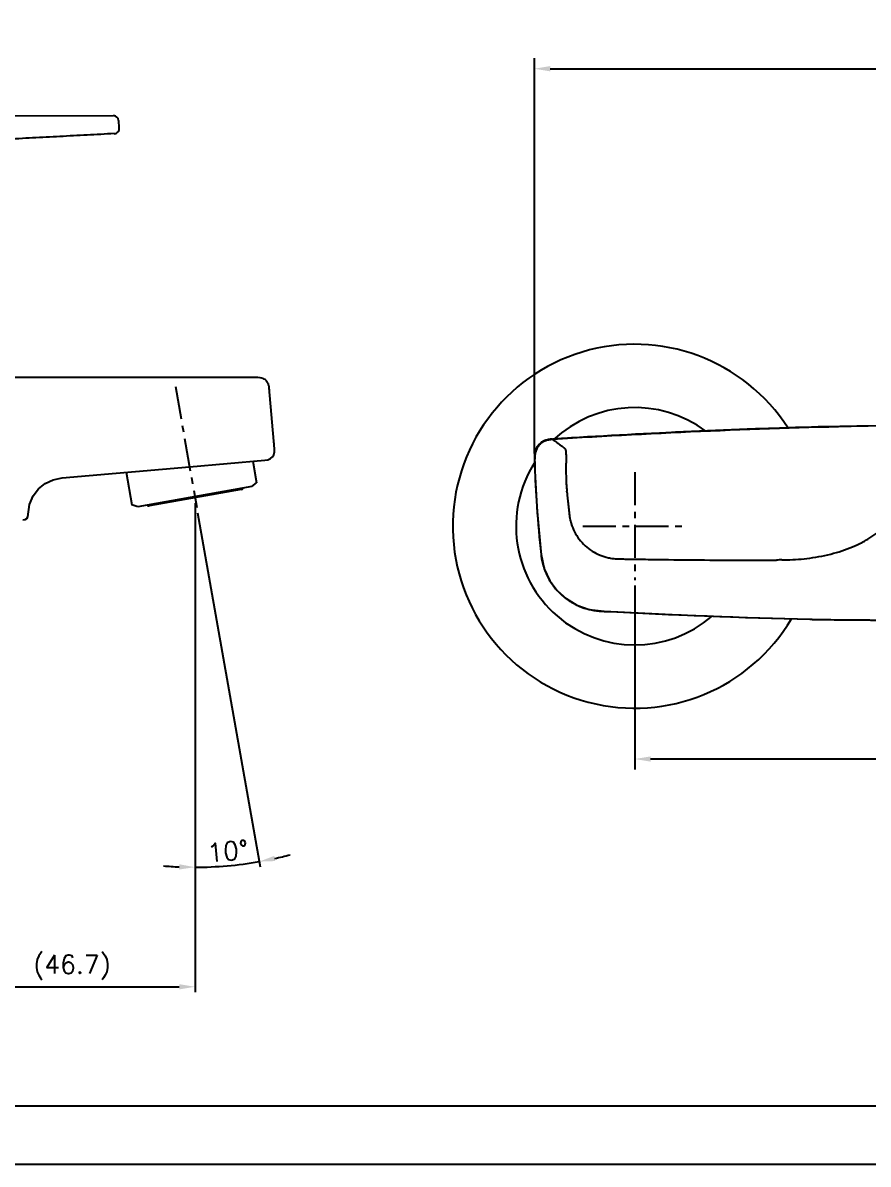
# Model space of a CAD drawing. Extents: x 21390 to 21984, y -2274 to -1854.
# Drawn here: x 21641.5 to 21801.7, y -2274.1 to -2057.7 of the extents above; entities that cross this region are included whole.
import ezdxf

# ---------------------------------------------------------------- set-up
doc = ezdxf.new("R2010")
doc.units = 0
doc.header["$LTSCALE"] = 5
doc.header["$MEASUREMENT"] = 0
doc.linetypes.add('CENTER', pattern=[2, 1.25, -0.25, 0.25, -0.25])
doc.layers.get('0').update_dxf_attribs({"color": 2, "linetype": 'CONTINUOUS'})
for name, color, linetype in [('$AUDIT_BAD_LAYER1', 7, 'CONTINUOUS'), ('CL', 1, 'CENTER'), ('D', 2, 'CONTINUOUS'), ('DWG', 7, 'CONTINUOUS'), ('TXT', 4, 'CONTINUOUS')]:
    doc.layers.add(name, color=color, linetype=linetype)
doc.styles.add('GHS', font='romans', dxfattribs={"bigfont": 'ghs'})

msp = doc.modelspace()

# ---------------------------------------------------------------- linework, layer by layer
at = {"layer": '$AUDIT_BAD_LAYER1'}
for p, q in [((21685.09, -2140.87), (21685.81, -2144.94)), ((21661.09, -2142.97), (21662.17, -2149.11)), ((21684.92, -2145.68), (21663.26, -2149.5)), ((21684.92, -2145.68), (21685.81, -2144.94)), ((21663.26, -2149.5), (21662.17, -2149.11))]:
    msp.add_line(p, q, dxfattribs=at)
at = {"color": 7, "linetype": 'Continuous'}
for p, q in [((21569.26, -2075.38), (21658.65, -2075.34)), ((21659.77, -2077.67), (21659.65, -2076.26))]:
    msp.add_line(p, q, dxfattribs=at)
at = {"linetype": 'Continuous'}
msp.add_lwpolyline([(21390.31, -2274.15), (21984.31, -2274.15), (21984.31, -1854.15), (21390.31, -1854.15)], close=True, dxfattribs=at)
at = {"color": 7, "linetype": 'Continuous'}
for centre, start, end in [((21658.65, -2076.34), 5.0215, 89.9872), ((21658.77, -2077.76), 273.0213, 5.0204)]:
    msp.add_arc(centre, 1, start, end, dxfattribs=at)
msp.add_open_spline([(21658.83, -2078.75), (21657.1, -2078.84), (21653.66, -2079.03), (21648.49, -2079.3), (21643.32, -2079.57), (21638.16, -2079.84), (21633.85, -2080.07), (21630.42, -2080.25), (21628.28, -2080.37), (21626.58, -2080.46), (21625.27, -2080.53), (21623.92, -2080.6), (21622.77, -2080.65), (21621.86, -2080.7), (21621.24, -2080.73), (21620.68, -2080.76), (21620.2, -2080.79), (21619.76, -2080.83), (21619.2, -2080.91), (21618.5, -2081.05), (21617.67, -2081.29), (21616.61, -2081.71), (21615.35, -2082.4), (21614, -2083.47), (21612.86, -2084.76), (21612.1, -2085.97), (21611.62, -2087.02), (21611.34, -2087.82), (21611.12, -2088.65), (21610.98, -2089.5), (21610.83, -2090.34), (21610.63, -2091.49), (21610.32, -2093.23), (21609.92, -2095.53), (21609.46, -2098.1), (21609.02, -2100.63), (21608.57, -2103.18), (21607.97, -2106.57), (21607.52, -2109.12), (21607.23, -2110.81)], degree=3, knots=[0, 0, 0, 0, 0.069889, 0.139785, 0.209683, 0.279548, 0.34929, 0.384389, 0.418999, 0.436004, 0.453428, 0.471882, 0.491009, 0.500174, 0.508687, 0.516261, 0.52263, 0.528298, 0.534107, 0.545675, 0.557254, 0.568813, 0.59199, 0.615124, 0.63826, 0.661397, 0.672977, 0.684555, 0.696131, 0.707696, 0.719278, 0.730857, 0.754703, 0.790842, 0.825447, 0.860414, 0.895299, 0.930202, 1, 1, 1, 1], dxfattribs=at)
at = {"layer": 'CL'}
msp.add_line((21670.4, -2126.69), (21674.45, -2149.64), dxfattribs=at)
at = {"layer": 'CL', "linetype": 'CENTER'}
for p, q in [((21757.49, -2142.93), (21757.49, -2163.44)), ((21747.66, -2153.19), (21767.32, -2153.19))]:
    msp.add_line(p, q, dxfattribs=at)
at = {"layer": 'D'}
for p, q in [((21738.46, -2139.4), (21738.46, -2064.44)), ((21741.46, -2066.44), (21923.72, -2066.44)), ((21674.12, -2148.79), (21674.12, -2241.51)), ((21674.62, -2150.62), (21686.46, -2217.76)), ((21757.49, -2164.44), (21757.49, -2199.33)), ((21904.71, -2197.33), (21760.49, -2197.33)), ((21630.48, -2240.51), (21671.12, -2240.51))]:
    msp.add_line(p, q, dxfattribs=at)
at = {"layer": 'D', "linetype": 'Continuous'}
msp.add_line((21643.18, -2147.95), (21643.28, -2147.84), dxfattribs=at)
at = {"layer": 'D'}
for start, end in [(282.454, 284.9081), (265.0919, 267.546), (270, 280)]:
    msp.add_arc((21674.12, -2147.79), 70.05, start, end, dxfattribs=at)
for points in [[(21741.46, -2065.94), (21741.46, -2066.94), (21738.46, -2066.44)], [(21760.49, -2196.83), (21760.49, -2197.83), (21757.49, -2197.33)], [(21689.33, -2216.68), (21689.13, -2215.7), (21686.29, -2216.78)], [(21671.13, -2217.28), (21671.11, -2218.28), (21674.12, -2217.84)], [(21671.12, -2240.01), (21671.12, -2241.01), (21674.12, -2240.51)]]:
    msp.add_solid(points, dxfattribs=at)
at = {"layer": 'DWG', "color": 0, "linetype": 'Continuous'}
for p, q in [((21686.02, -2125), (21627.48, -2125)), ((21689.2, -2138.5), (21688.19, -2126.95)), ((21688.22, -2127.22), (21688.21, -2127.14)), ((21688.21, -2127.2), (21688.22, -2127.25)), ((21689.1, -2137.32), (21689.09, -2137.16)), ((21689.2, -2138.5), (21689.2, -2138.5))]:
    msp.add_line(p, q, dxfattribs=at)
at = {"layer": 'DWG', "linetype": 'Continuous'}
for p, q in [((21791.71, -2134.39), (21791, -2134.41)), ((21796.86, -2134.29), (21791.71, -2134.39)), ((21803.82, -2134.17), (21796.86, -2134.29)), ((21741.86, -2136.67), (21742.48, -2136.64)), ((21741.94, -2136.75), (21741.93, -2136.74)), ((21744.66, -2146.84), (21744.63, -2146.56)), ((21739.67, -2158), (21739.73, -2158.57))]:
    msp.add_line(p, q, dxfattribs=at)
at = {"layer": 'DWG'}
msp.add_line((21682.86, -2146.25), (21665.43, -2149.33), dxfattribs=at)
at = {"layer": 'DWG', "color": 0, "linetype": 'Continuous'}
for points in [[(21688.19, -2126.96), (21688.17, -2126.73), (21688.12, -2126.52), (21688.08, -2126.35), (21688.03, -2126.21), (21687.98, -2126.1), (21687.93, -2126), (21687.88, -2125.91), (21687.83, -2125.82), (21687.77, -2125.74), (21687.7, -2125.65), (21687.62, -2125.57), (21687.53, -2125.48), (21687.41, -2125.39), (21687.26, -2125.29), (21687.07, -2125.19), (21686.8, -2125.1), (21686.45, -2125.03), (21686.02, -2125)], [(21688.2, -2127.09), (21688.2, -2127.02), (21688.19, -2126.98), (21688.19, -2126.98)], [(21688.23, -2127.33), (21688.22, -2127.24), (21688.21, -2127.16), (21688.21, -2127.14)], [(21687.39, -2140.67), (21687.95, -2140.57), (21688.43, -2140.37), (21688.81, -2140.05), (21689.07, -2139.63), (21689.2, -2139.11), (21689.2, -2138.5)], [(21642.75, -2149.08), (21643.45, -2147.45), (21644.46, -2146.13), (21645.72, -2145.11), (21647.21, -2144.39), (21648.94, -2144.03), (21673.09, -2141.92)], [(21673.09, -2141.92), (21687.39, -2140.67)], [(21641.48, -2152), (21641.91, -2151.93), (21642.24, -2151.72), (21642.42, -2151.4), (21642.75, -2149.08)]]:
    msp.add_lwpolyline(points, dxfattribs=at)
at = {"layer": 'DWG', "linetype": 'Continuous'}
for points in [[(21791, -2134.41), (21778.79, -2134.81), (21763.4, -2135.47), (21742.48, -2136.64)], [(21742.48, -2136.64), (21741.43, -2136.72), (21740.5, -2136.94), (21739.71, -2137.35), (21739.09, -2137.96), (21738.68, -2138.75), (21738.48, -2139.68)], [(21738.48, -2139.68), (21738.63, -2144.47), (21739, -2150.4), (21739.67, -2158)], [(21739.73, -2158.57), (21740.34, -2161.29), (21741.4, -2163.53), (21742.79, -2165.39), (21744.49, -2166.92), (21746.49, -2168.14), (21748.83, -2168.97), (21751.69, -2169.32)], [(21751.69, -2169.32), (21765.88, -2169.98), (21778.88, -2170.48), (21790.7, -2170.83)], [(21790.7, -2170.83), (21794.1, -2170.9), (21797.84, -2170.94), (21802.19, -2170.97), (21807.35, -2170.98), (21813.63, -2170.97), (21821.64, -2170.94), (21832.6, -2170.92)]]:
    msp.add_lwpolyline(points, dxfattribs=at)
for centre, radius, start, end in [((21757.49, -2153.19), 34.5, 32.5813, 329.4403), ((21757.49, -2153.19), 22.5, 53.1046, 133.3268), ((21832.61, -3569.07), 1435.2, 91.2321, 93.62255), ((21832.6, -3568.97), 1435.17, 91.66103, 93.60027), ((21833.65, -4139.09), 2005.14, 90.91145, 91.15589), ((21757.49, -2153.19), 22.5, 147.4394, 310.7857), ((21992, -2131.9), 253.68, 181.9203, 186.0343), ((21832.6, -584.39), 1587, 267.07744, 268.48776)]:
    msp.add_arc(centre, radius, start, end, dxfattribs=at)
at = {"layer": 'DWG'}
for centre, start, end in [((21682.77, -2145.76), 280, 333.1301), ((21665.34, -2148.83), 226.8699, 280)]:
    msp.add_arc(centre, 0.5, start, end, dxfattribs=at)
at = {"layer": 'DWG', "linetype": 'Continuous'}
for points, knots in [([(21793.2, -2134.36), (21793.1, -2134.36), (21792.91, -2134.36), (21792.67, -2134.37), (21792.48, -2134.37), (21792.36, -2134.37), (21792.28, -2134.37), (21792.23, -2134.38), (21792.2, -2134.38), (21792.16, -2134.38), (21792.11, -2134.38), (21792.03, -2134.38), (21791.9, -2134.38), (21791.71, -2134.39), (21791.51, -2134.39), (21791.33, -2134.4), (21791.23, -2134.4), (21791.15, -2134.4), (21791.07, -2134.4), (21791.02, -2134.41), (21791, -2134.41)], [0, 0, 0, 0, 0.130102, 0.260035, 0.324963, 0.38984, 0.422274, 0.438518, 0.454781, 0.471094, 0.487485, 0.520481, 0.587174, 0.654669, 0.791669, 0.860847, 0.895523, 0.930265, 0.965135, 1, 1, 1, 1]), ([(21741.86, -2136.67), (21741.81, -2136.68), (21741.71, -2136.68), (21741.6, -2136.7), (21741.48, -2136.71), (21741.33, -2136.73), (21740.98, -2136.79), (21740.46, -2136.93), (21739.92, -2137.19), (21739.53, -2137.48), (21739.27, -2137.72), (21739.05, -2138), (21738.8, -2138.41), (21738.59, -2138.97), (21738.51, -2139.45), (21738.48, -2139.68)], [0, 0, 0, 0, 0.035714, 0.053571, 0.071428, 0.107143, 0.142857, 0.285714, 0.428571, 0.5, 0.571428, 0.642857, 0.714286, 0.857143, 1, 1, 1, 1]), ([(21741.94, -2136.75), (21741.67, -2136.76), (21741.16, -2136.83), (21740.45, -2137.04), (21739.84, -2137.36), (21739.34, -2137.79), (21738.96, -2138.32), (21738.69, -2138.96), (21738.55, -2139.69), (21738.53, -2140.2), (21738.54, -2140.47)], [0, 0, 0, 0, 0.14233, 0.27055, 0.388367, 0.50055, 0.612614, 0.730124, 0.857966, 1, 1, 1, 1]), ([(21741.86, -2136.67), (21741.87, -2136.69), (21741.89, -2136.71), (21741.92, -2136.73), (21741.93, -2136.74)], [0, 0, 0, 0, 0.554956, 1, 1, 1, 1]), ([(21741.94, -2136.75), (21741.97, -2136.76), (21742.14, -2136.88), (21742.43, -2137.08), (21742.83, -2137.38), (21743.24, -2137.69), (21743.59, -2137.95), (21743.85, -2138.14), (21743.99, -2138.24), (21744.11, -2138.33), (21744.2, -2138.41), (21744.24, -2138.45), (21744.25, -2138.46)], [0, 0, 0, 0, 0.027515, 0.221475, 0.36819, 0.547783, 0.761746, 0.820814, 0.881801, 0.942373, 0.979307, 1, 1, 1, 1]), ([(21738.48, -2139.68), (21738.47, -2139.81), (21738.46, -2140.04), (21738.46, -2140.29), (21738.46, -2140.4)], [0, 0, 0, 0, 0.50578, 1, 1, 1, 1]), ([(21744.25, -2138.46), (21744.26, -2138.48), (21744.3, -2138.52), (21744.32, -2138.57), (21744.33, -2138.59)], [0, 0, 0, 0, 0.467905, 1, 1, 1, 1]), ([(21744.33, -2138.59), (21744.36, -2138.65), (21744.4, -2138.8), (21744.44, -2139.05), (21744.46, -2139.5), (21744.47, -2140.2), (21744.46, -2141.18), (21744.45, -2142.34), (21744.46, -2143.65), (21744.49, -2144.82), (21744.55, -2145.67), (21744.59, -2146.12), (21744.61, -2146.38), (21744.62, -2146.5), (21744.63, -2146.56)], [0, 0, 0, 0, 0.025095, 0.056946, 0.095865, 0.194428, 0.318622, 0.46522, 0.63045, 0.810171, 0.90411, 0.951867, 0.979223, 1, 1, 1, 1]), ([(21738.54, -2140.47), (21738.53, -2140.46), (21738.5, -2140.44), (21738.47, -2140.41), (21738.46, -2140.4)], [0, 0, 0, 0, 0.53385, 1, 1, 1, 1]), ([(21744.66, -2146.84), (21744.67, -2146.93), (21744.69, -2147.22), (21744.76, -2147.87), (21744.85, -2148.81), (21744.95, -2149.75), (21745.01, -2150.31), (21745.03, -2150.5)], [0, 0, 0, 0, 0.076743, 0.230381, 0.537939, 0.845865, 1, 1, 1, 1]), ([(21745.03, -2150.5), (21745.04, -2150.6), (21745.06, -2150.78), (21745.09, -2151.06), (21745.18, -2151.7), (21745.44, -2152.79), (21746.04, -2154.26), (21746.93, -2155.68), (21748.06, -2156.92), (21749.39, -2157.94), (21750.89, -2158.71), (21752.23, -2159.13), (21753.2, -2159.3), (21753.69, -2159.35), (21753.97, -2159.37), (21754.18, -2159.38), (21754.42, -2159.39), (21754.58, -2159.39), (21754.66, -2159.39)], [0, 0, 0, 0, 0.019644, 0.039301, 0.057076, 0.154834, 0.270293, 0.385862, 0.501566, 0.617431, 0.733484, 0.849733, 0.907982, 0.937118, 0.951712, 0.966293, 0.982671, 1, 1, 1, 1]), ([(21785.35, -2159.59), (21785.51, -2159.59), (21787.11, -2159.57), (21790.25, -2159.36), (21794.6, -2158.58), (21798.08, -2157.46), (21800.29, -2156.42), (21801.45, -2155.78), (21802.26, -2155.28), (21802.91, -2154.84), (21803.41, -2154.49), (21804.12, -2154.01), (21805.1, -2153.31), (21806.31, -2152.43), (21807.2, -2151.76), (21807.81, -2151.29), (21808.2, -2150.99), (21808.53, -2150.73), (21808.8, -2150.52), (21808.99, -2150.36), (21809.12, -2150.26), (21809.19, -2150.2), (21809.24, -2150.16), (21809.28, -2150.12), (21809.31, -2150.1), (21809.32, -2150.09), (21809.32, -2150.09)], [0, 0, 0, 0, 0.018057, 0.181656, 0.355949, 0.518741, 0.595274, 0.632323, 0.66859, 0.703895, 0.721063, 0.737887, 0.801423, 0.858101, 0.906751, 0.927697, 0.946203, 0.962139, 0.975393, 0.985864, 0.990035, 0.993485, 0.99625, 0.998259, 0.999509, 1, 1, 1, 1]), ([(21739.73, -2158.57), (21739.73, -2158.61), (21739.75, -2158.79), (21739.8, -2159.14), (21739.91, -2159.79), (21740.2, -2160.99), (21740.85, -2162.65), (21741.95, -2164.47), (21743.36, -2166.06), (21745.03, -2167.38), (21746.91, -2168.39), (21748.6, -2168.94), (21749.81, -2169.17), (21750.43, -2169.24), (21750.78, -2169.27), (21750.96, -2169.28), (21751.04, -2169.29)], [0, 0, 0, 0, 0.008911, 0.03125, 0.062499, 0.124999, 0.249997, 0.374996, 0.499994, 0.624993, 0.749992, 0.87499, 0.937489, 0.968739, 0.984364, 1, 1, 1, 1]), ([(21754.66, -2159.39), (21754.82, -2159.4), (21755.31, -2159.4), (21756.45, -2159.42), (21758.72, -2159.45), (21763.26, -2159.52), (21769.76, -2159.59), (21776.25, -2159.62), (21780.8, -2159.61), (21783.08, -2159.61), (21784.05, -2159.6), (21784.38, -2159.6)], [0, 0, 0, 0, 0.016381, 0.049134, 0.114648, 0.245706, 0.507936, 0.770311, 0.90155, 0.967181, 1, 1, 1, 1]), ([(21785.35, -2159.59), (21785.19, -2159.59), (21784.87, -2159.59), (21784.54, -2159.6), (21784.38, -2159.6)], [0, 0, 0, 0, 0.500075, 1, 1, 1, 1]), ([(21751.04, -2169.29), (21751.13, -2169.29), (21751.34, -2169.3), (21751.56, -2169.32), (21751.69, -2169.32)], [0, 0, 0, 0, 0.385467, 1, 1, 1, 1]), ([(21790.7, -2170.83), (21790.75, -2170.83), (21790.83, -2170.84), (21790.93, -2170.84), (21790.98, -2170.84), (21791.03, -2170.84), (21791.1, -2170.84), (21791.21, -2170.85), (21791.34, -2170.85), (21791.5, -2170.85), (21791.71, -2170.86), (21791.92, -2170.86), (21792.1, -2170.87), (21792.19, -2170.87), (21792.24, -2170.87), (21792.29, -2170.87), (21792.35, -2170.87), (21792.45, -2170.87), (21792.58, -2170.87), (21792.73, -2170.88), (21792.93, -2170.88), (21793.18, -2170.88), (21793.78, -2170.89), (21795.1, -2170.91), (21797.95, -2170.95), (21803.75, -2170.98), (21812.14, -2170.97), (21820.61, -2170.93), (21827.45, -2170.92), (21830.88, -2170.91), (21832.6, -2170.91)], [0, 0, 0, 0, 0.00385, 0.005773, 0.006735, 0.007697, 0.009622, 0.011545, 0.015381, 0.019196, 0.022983, 0.030449, 0.03411, 0.035918, 0.036816, 0.037712, 0.039503, 0.041294, 0.044878, 0.048466, 0.052057, 0.059241, 0.066431, 0.095281, 0.153346, 0.270822, 0.510283, 0.754041, 0.876885, 1, 1, 1, 1])]:
    msp.add_open_spline(points, degree=3, knots=knots, dxfattribs=at)
at = {"layer": 'TXT', "color": 4, "linetype": 'Continuous'}
msp.add_line((21970.31, -2263.15), (21416.31, -2263.15), dxfattribs=at)

# ---------------------------------------------------------------- texts
at = {"layer": 'D', "insert": (21680.35, -2214.8), "char_height": 3.5, "attachment_point": 5, "rotation": 5.3086, "style": 'GHS'}
msp.add_mtext('\\A1;10%%d', dxfattribs=at)
at = {"layer": 'D', "insert": (21650.8, -2236.84), "char_height": 3.5, "attachment_point": 5, "style": 'GHS'}
msp.add_mtext('\\A1;(46.7)', dxfattribs=at)

doc.saveas('drawing.dxf')
